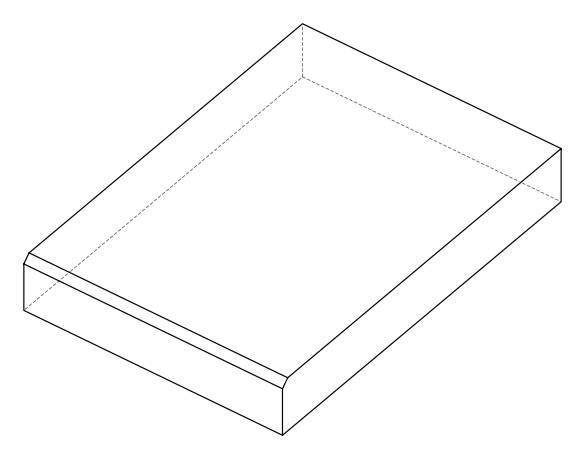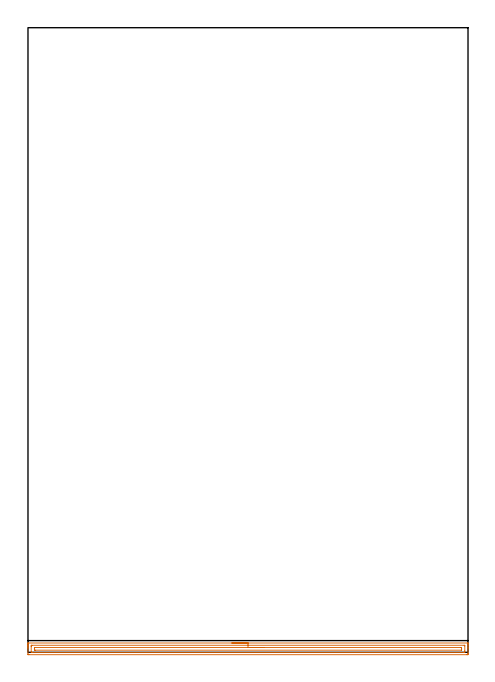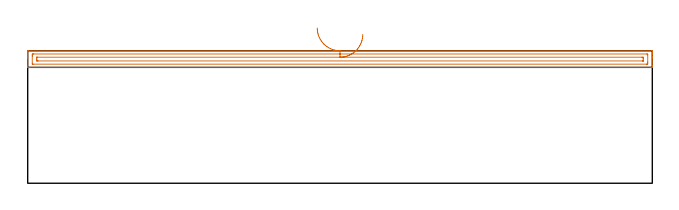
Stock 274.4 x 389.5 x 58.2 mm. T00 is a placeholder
(PLAN: 1 operations, 0 tool changes, 6.8 min)
(1 AREA_MILL | FG_CHAMFER_SURFACE | UGT0205_001 | 6.78 min | 7311 mm3)
(TOOL UGT0205_001 | Chamfer Mill 20 x 3 x 45 deg. | D20 FL50 Z2)
(OP 1 AREA_MILL)
G17 G21 G94 G90
T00 M6
G54
G17 G0 G90 X127.2 Y5.8 S1061 M3
G43 Z68.2 H0
G94 G1 X127.238 Z67.328 F250.
X127.352 Z66.463
X127.541 Z65.612
X127.803 Z64.78
X128.137 Z63.974
X128.54 Z63.2
X129.008 Z62.464
X129.54 Z61.772
X130.129 Z61.129
X130.772 Z60.539
X131.464 Z60.008
X132.2 Z59.54
X132.974 Z59.137
X133.78 Z58.803
X134.612 Z58.541
X135.464 Z58.352
X136.328 Z58.238
X137.2 Z58.2
X274.237
X274.39 Y5.797 Z58.188
X274.393 Y5.766 Z58.157
X274.4 Y5.403 Z57.803
Y5.019 Z57.419
Y4.37 Z56.765
Y3.157 Z55.554
Y2.594 Z54.988
Y-0.676 Z51.721
X274.398 Y-0.958 Z51.439
X274.392 Y-1.491 Z50.906
X274.33 Y-1.494 Z50.903
X273.79 Y-1.5 Z50.9
X0.61
X0.07 Y-1.494 Z50.903
X0.008 Y-1.491 Z50.906
X0. Y-0.958 Z51.439
Y2.594 Z54.988
Y3.157 Z55.554
Y3.482 Z55.878
Y4.045 Z56.441
Y4.37 Z56.765
Y5.019 Z57.419
Y5.404 Z57.803
X0.007 Y5.766 Z58.157
X0.01 Y5.797 Z58.188
X0.163 Y5.8 Z58.2
X137.2
Y4.386 Z56.786
X272.005 Y4.385 Z56.785
X272.39 Y4.37 Z56.77
X272.399 Y3.978 Z56.378
X272.4 Y0.818 Z53.218
X272.399 Y0.426 Z52.826
X272.39 Y-0.07 Z52.33
X272.021 Y-0.085 Z52.315
X272.005 Y-0.086 Z52.314
X2.395 Y-0.085 Z52.315
X2.01 Y-0.07 Z52.33
X2.001 Y0.322 Z52.722
X2. Y3.482 Z55.882
X2.001 Y3.874 Z56.274
X2.01 Y4.37 Z56.77
X2.38 Y4.385 Z56.785
X2.395 Y4.386 Z56.786
X137.2
Y2.971 Z55.371
X269.84
X270.219 Y2.969 Z55.369
X270.345 Y2.967 Z55.367
X270.383 Y2.965 Z55.365
X270.39 Y2.893 Z55.293
X270.395 Y2.773 Z55.173
X270.399 Y2.594 Z54.994
X270.4 Y2.415 Z54.815
Y1.706 Z54.106
X270.399 Y1.528 Z53.928
X270.391 Y1.348 Z53.748
X270.388 Y1.334 Z53.734
X270.384 Y1.332 Z53.732
X270.362 Y1.33 Z53.73
X270.314 Y1.329 Z53.729
X270.219 Y1.328 Z53.728
X4.56 Y1.329 Z53.729
X4.181 Y1.331 Z53.731
X4.055 Y1.333 Z53.733
X4.017 Y1.335 Z53.735
X4.01 Y1.407 Z53.807
X4.005 Y1.526 Z53.926
X4.001 Y1.706 Z54.106
X4. Y1.885 Z54.285
Y2.594 Z54.994
X4.001 Y2.772 Z55.172
X4.009 Y2.952 Z55.352
X4.012 Y2.966 Z55.366
X4.016 Y2.968 Z55.368
X4.038 Y2.97 Z55.37
X4.086 Y2.971 Z55.371
X4.181
X137.2
X138.072 Z55.41
X138.936 Z55.523
X139.788 Z55.712
X140.62 Z55.975
X141.426 Z56.308
X142.2 Z56.711
X142.936 Z57.18
X143.628 Z57.711
X144.271 Z58.3
X144.86 Z58.944
X145.392 Z59.636
X145.86 Z60.371
X146.263 Z61.145
X146.597 Z61.951
X146.859 Z62.783
X147.048 Z63.635
X147.162 Z64.5
X147.2 Z65.371
G0 Z68.2
M5
M2
